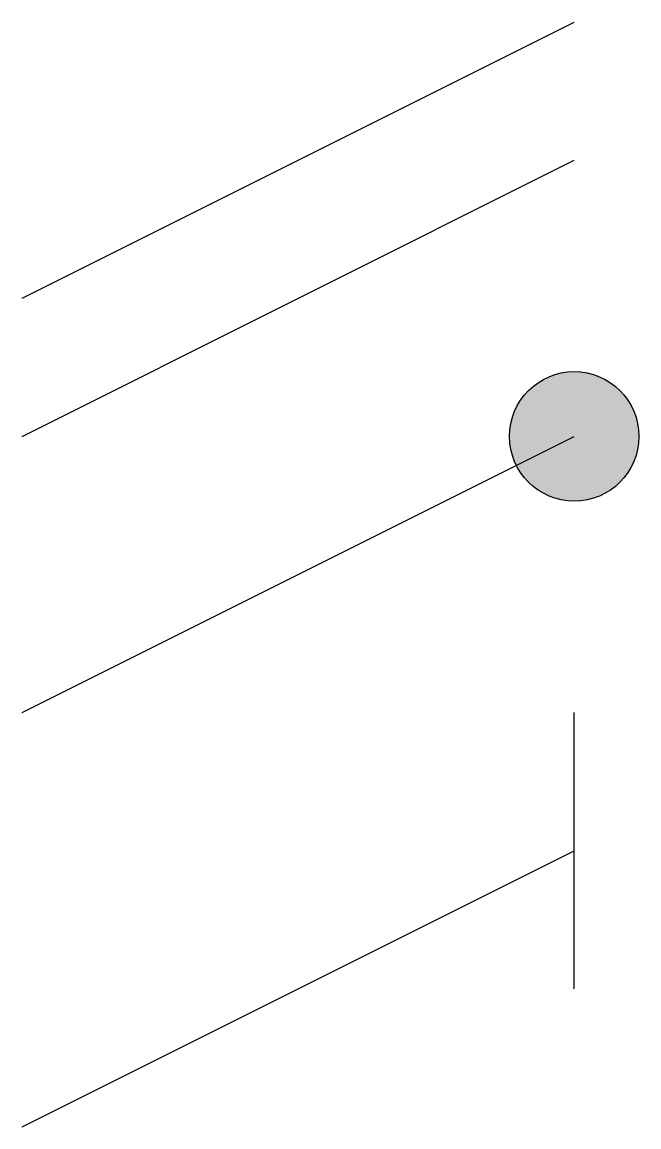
# Model space of a CAD drawing. Header units: millimetres. Extents: x -2 to 2.47, y -7 to 1.
import ezdxf

# ---------------------------------------------------------------- set-up
doc = ezdxf.new("R2010")
doc.units = ezdxf.units.MM
doc.layers.add('SYMB_FIL_FIN', color=1, linetype='Continuous')

msp = doc.modelspace()

# ---------------------------------------------------------------- hatches: boundary and pattern name
at = {"layer": 'SYMB_FIL_FIN'}
msp.add_hatch(color=256, dxfattribs=at).paths.add_polyline_path([(1.53125, -2, 1), (2.46875, -2, 1)])

# ---------------------------------------------------------------- linework, layer by layer
for p, q in [((-2, -1), (2, 1)), ((-2, -2), (2, 0)), ((-2, -4), (2, -2)), ((2, -6), (2, -4)), ((-2, -7), (2, -5))]:
    msp.add_line(p, q, dxfattribs=at)
msp.add_circle((2, -2), 0.46875, dxfattribs=at)

doc.saveas('drawing.dxf')
